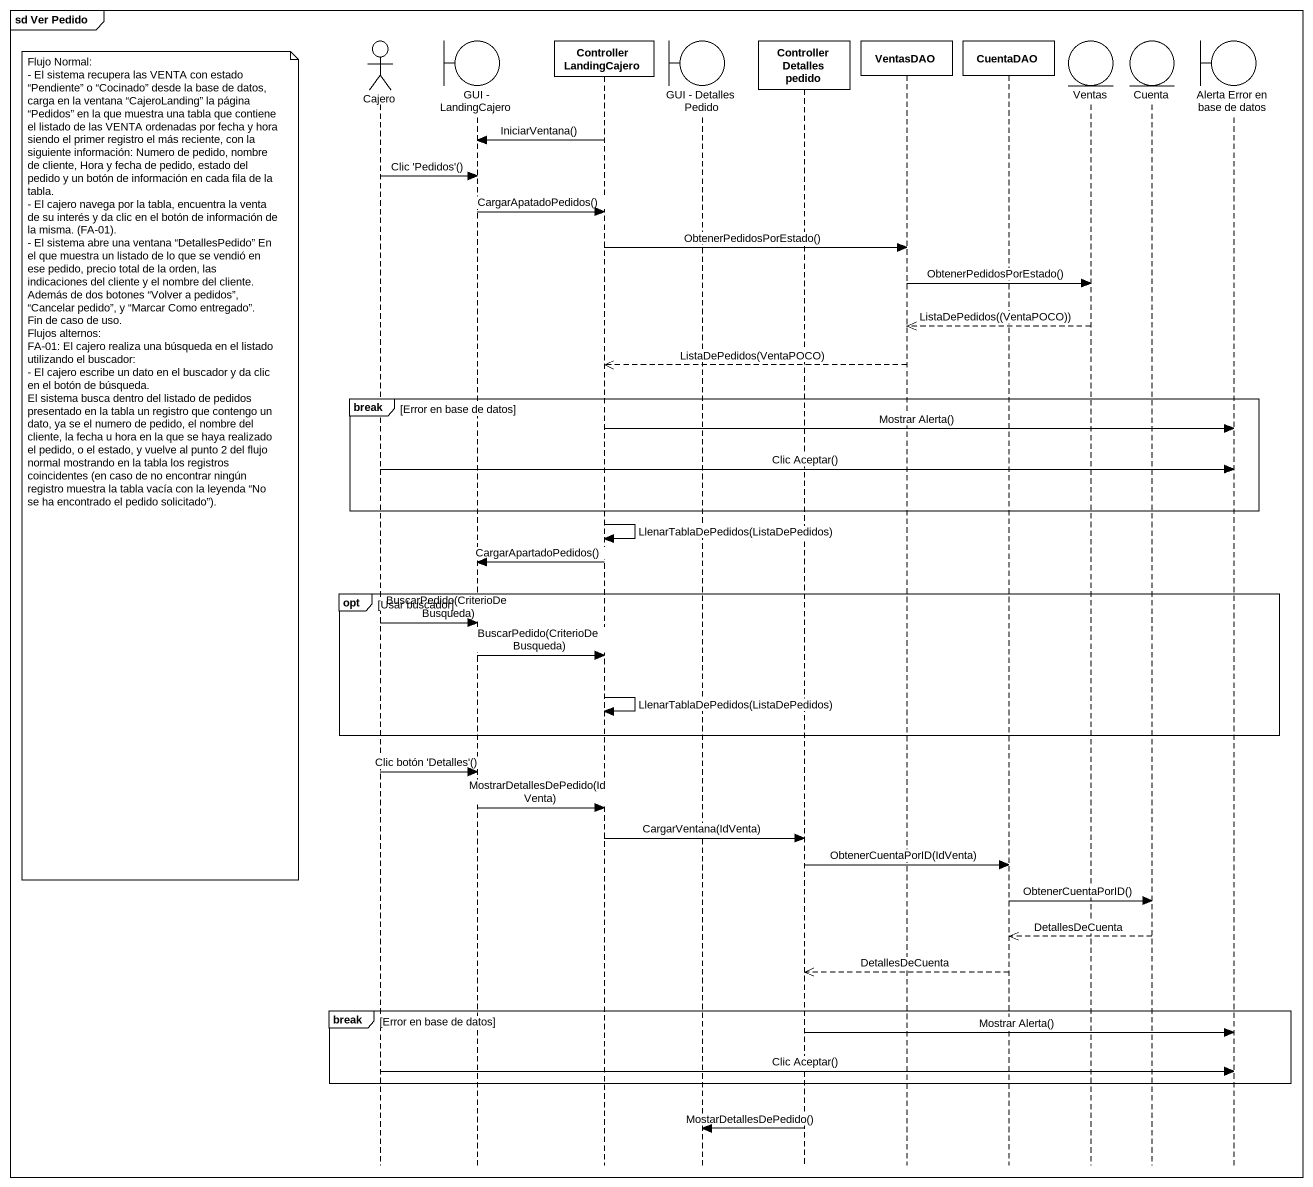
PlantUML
@startuml
mainframe sd Ver Pedido
hide footbox
actor Cajero
boundary "GUI - LandingCajero" as GUI_LandingCajero
participant ControllerLandingCajero
boundary "GUI - Detalles Pedido" as GUI_Detalles_Pedido
participant "Controller Detalles pedido" as Controller_Detalles_pedido
participant VentasDAO
participant CuentaDAO
entity Ventas
entity Cuenta
boundary "Alerta Error en base de datos" as Alerta_Error_en_base_de

ControllerLandingCajero -> GUI_LandingCajero : IniciarVentana()
Cajero -> GUI_LandingCajero : Clic 'Pedidos'()
GUI_LandingCajero -> ControllerLandingCajero : CargarApatadoPedidos()
ControllerLandingCajero -> VentasDAO : ObtenerPedidosPorEstado()
VentasDAO -> Ventas : ObtenerPedidosPorEstado()
Ventas -->> VentasDAO : ListaDePedidos((VentaPOCO))
VentasDAO -->> ControllerLandingCajero : ListaDePedidos(VentaPOCO)
break Error en base de datos
  ControllerLandingCajero -> Alerta_Error_en_base_de : Mostrar Alerta()
  note left of Cajero
    Flujo Normal:
    - El sistema recupera las VENTA con estado “Pendiente” o “Cocinado” desde la base de datos, carga en la ventana “CajeroLanding” la página “Pedidos” en la que muestra una tabla que contiene el listado de las VENTA ordenadas por fecha y hora siendo el primer registro el más reciente, con la siguiente información: Numero de pedido, nombre de cliente, Hora y fecha de pedido, estado del pedido y un botón de información en cada fila de la tabla.
    - El cajero navega por la tabla, encuentra la venta de su interés y da clic en el botón de información de la misma. (FA-01).
    - El sistema abre una ventana “DetallesPedido” En el que muestra un listado de lo que se vendió en ese pedido, precio total de la orden, las indicaciones del cliente y el nombre del cliente. Además de dos botones “Volver a pedidos”, “Cancelar pedido”, y “Marcar Como entregado”.
    Fin de caso de uso.
    Flujos alternos:
    FA-01: El cajero realiza una búsqueda en el listado utilizando el buscador:
    - El cajero escribe un dato en el buscador y da clic en el botón de búsqueda.
    El sistema busca dentro del listado de pedidos presentado en la tabla un registro que contengo un dato, ya se el numero de pedido, el nombre del cliente, la fecha u hora en la que se haya realizado el pedido, o el estado, y vuelve al punto 2 del flujo normal mostrando en la tabla los registros coincidentes (en caso de no encontrar ningún registro muestra la tabla vacía con la leyenda “No se ha encontrado el pedido solicitado”).
  end note
  Cajero -> Alerta_Error_en_base_de : Clic Aceptar()
end
ControllerLandingCajero -> ControllerLandingCajero : LlenarTablaDePedidos(ListaDePedidos)
ControllerLandingCajero -> GUI_LandingCajero : CargarApartadoPedidos()
opt Usar buscador
  Cajero -> GUI_LandingCajero : BuscarPedido(CriterioDeBusqueda)
  GUI_LandingCajero -> ControllerLandingCajero : BuscarPedido(CriterioDeBusqueda)
  ControllerLandingCajero -> ControllerLandingCajero : LlenarTablaDePedidos(ListaDePedidos)
end
Cajero -> GUI_LandingCajero : Clic botón 'Detalles'()
GUI_LandingCajero -> ControllerLandingCajero : MostrarDetallesDePedido(IdVenta)
ControllerLandingCajero -> Controller_Detalles_pedido : CargarVentana(IdVenta)
Controller_Detalles_pedido -> CuentaDAO : ObtenerCuentaPorID(IdVenta)
CuentaDAO -> Cuenta : ObtenerCuentaPorID()
Cuenta -->> CuentaDAO : DetallesDeCuenta
CuentaDAO -->> Controller_Detalles_pedido : DetallesDeCuenta
break Error en base de datos
  Controller_Detalles_pedido -> Alerta_Error_en_base_de : Mostrar Alerta()
  Cajero -> Alerta_Error_en_base_de : Clic Aceptar()
end
Controller_Detalles_pedido -> GUI_Detalles_Pedido : MostarDetallesDePedido()
@enduml
